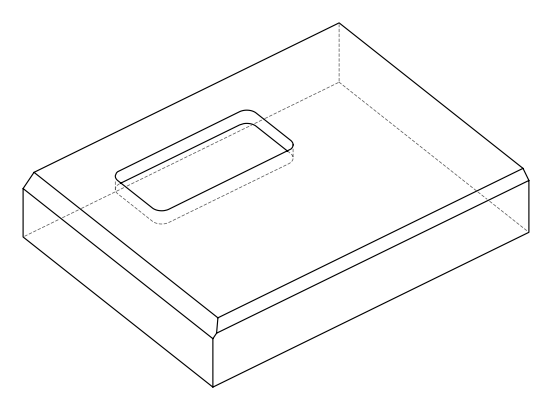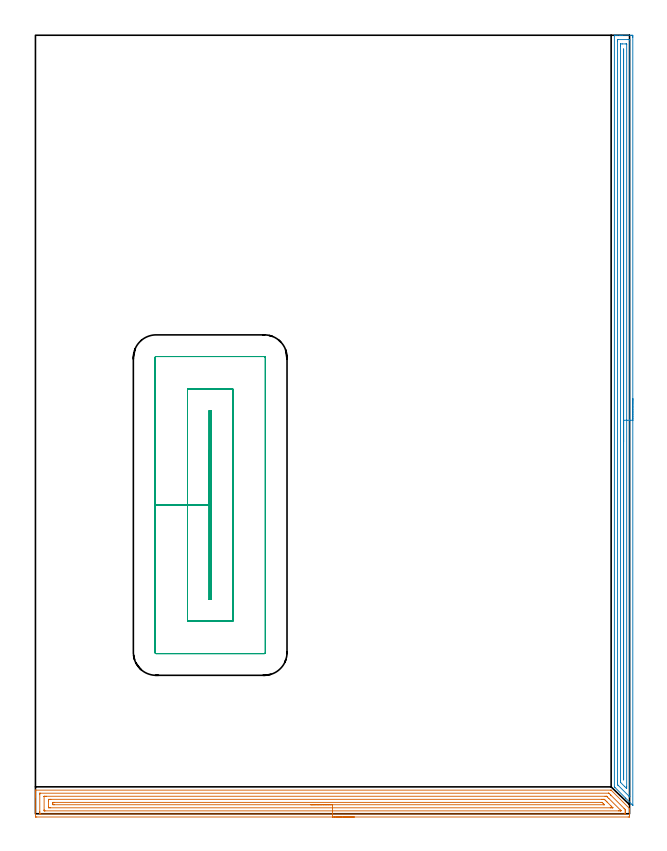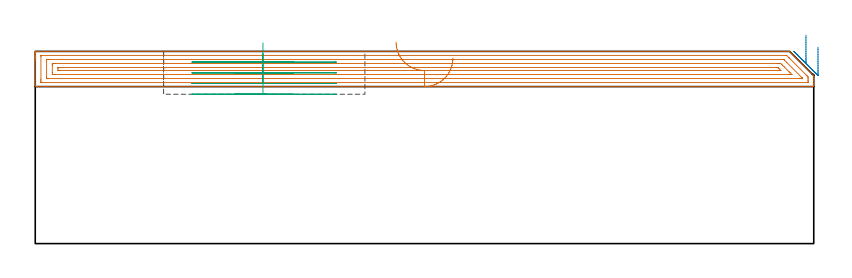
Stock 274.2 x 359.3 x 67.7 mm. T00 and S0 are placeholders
(PLAN: 3 operations, 1 tool changes, 29.6 min)
(1 AREA_MILL | FG_CHAMFER_SURFACE | UGT0205_001 | 11.07 min | 21071 mm3)
(2 AREA_MILL_1 | FG_CHAMFER_SURFACE_1 | UGT0205_001 | 11.38 min | 12646 mm3)
(3 MILL_RECTANGULAR_POCKET | POCKET_RECTANGULAR_STRAIGHT | UGT0201_104 | Follow Part, ap 5, ae 75% | 7.1 min | 166801 mm3)
(TOOL UGT0205_001 | Chamfer Mill 20 x 3 x 45 deg. | D20 FL50 Z2)
(TOOL UGT0201_104 | End Mill 20 mm | D20 FL22 Z2)
(OP 1 AREA_MILL)
G17 G21 G94 G90
T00 M6
G54
G17 G0 G90 X147.1 Y-1.5 S1061 M3
G43 Z77.7 H0
Z65.3
G94 G1 X147.062 Z64.428 F250.
X146.948 Z63.564
X146.759 Z62.712
X146.497 Z61.88
X146.163 Z61.074
X145.76 Z60.3
X145.292 Z59.564
X144.76 Z58.872
X144.171 Z58.229
X143.528 Z57.64
X142.836 Z57.108
X142.1 Z56.64
X141.326 Z56.237
X140.52 Z55.903
X139.688 Z55.641
X138.837 Z55.452
X137.972 Z55.338
X137.1 Z55.3
X0.601
X0.175 Y-1.496 Z55.302
X0.01 Y-1.492 Z55.306
X0. Y-1.323 Z55.474
Y7.788 Z64.582
Y8.364 Z65.161
Y8.671 Z65.467
Y9.246 Z66.042
Y9.553 Z66.348
Y10.167 Z66.966
Y10.577 Z67.376
X0.006 Y10.892 Z67.683
X0.008 Y10.897 Z67.688
X0.155 Y10.9 Z67.7
X265.569
X265.666 Y10.894 Z67.692
X265.689 Y10.888 Z67.687
X265.726 Y10.863 Z67.662
X274.106 Y2.494 Z59.292
X274.19 Y2.408 Z59.204
X274.2 Y2.187 Z58.987
Y1.343 Z58.142
Y0.729 Z57.525
Y-0.46 Z56.337
X274.196 Y-1.035 Z55.759
X274.191 Y-1.49 Z55.305
X274.063 Y-1.495 Z55.301
X273.599 Y-1.5 Z55.3
X137.1
Y-0.086 Z56.714
X2.386 Y-0.085 Z56.715
X2.316
X2.015 Y-0.079 Z56.721
X2.01 Y0.018 Z56.818
X2.002 Y0.226 Z57.026
X2.001 Y0.729 Z57.529
X2. Y1.111 Z57.911
X2.001 Y9.051 Z65.851
X2.008 Y9.433 Z66.233
X2.01 Y9.478 Z66.278
X2.027 Y9.48 Z66.28
X2.077 Y9.483 Z66.283
X2.18 Y9.485 Z66.285
X264.471
X264.574 Y9.484 Z66.284
X264.625 Y9.481 Z66.281
X264.646 Y9.479 Z66.279
X264.677 Y9.455 Z66.255
X265.47 Y8.671 Z65.471
X265.569 Y8.572 Z65.372
X271.655 Y2.494 Z59.294
X271.814 Y2.333 Z59.133
X272.169 Y1.969 Z58.769
X272.19 Y1.612 Z58.412
X272.197 Y1.233 Z58.033
X272.199 Y0.729 Z57.529
Y0.349 Z57.149
X272.192 Y-0.033 Z56.767
X272.19 Y-0.078 Z56.722
X272.173 Y-0.08 Z56.72
X272.123 Y-0.083 Z56.717
X272.02 Y-0.085 Z56.715
X137.1 Y-0.086 Z56.714
Y1.328 Z58.128
X4.455 Y1.329 Z58.129
X4.17 Y1.332 Z58.132
X4.075 Y1.335 Z58.135
X4.01 Y1.338 Z58.138
X4.006 Y1.444 Z58.244
X4.002 Y1.612 Z58.412
X4. Y1.779 Z58.579
X4.001 Y7.956 Z64.756
X4.005 Y8.012 Z64.812
X4.01 Y8.055 Z64.855
X4.016 Y8.065 Z64.865
X4.028 Y8.067 Z64.867
X4.17 Y8.069 Z64.869
X4.776 Y8.071 Z64.871
X5.062 Y8.072 Z64.872
X262.893 Y8.071 Z64.871
X263.501 Y8.07 Z64.87
X263.57 Y8.067 Z64.867
X263.601 Y8.065 Z64.865
X263.657 Y8.022 Z64.822
X263.785 Y7.904 Z64.704
X263.902 Y7.788 Z64.588
X264.677 Y7.015 Z63.815
X270.03 Y1.669 Z58.469
X270.084 Y1.612 Z58.412
X270.137 Y1.551 Z58.351
X270.19 Y1.484 Z58.284
X270.197 Y1.447 Z58.247
X270.195 Y1.388 Z58.188
X270.19 Y1.345 Z58.145
X270.184 Y1.335 Z58.135
X270.172 Y1.333 Z58.133
X270.03 Y1.331 Z58.131
X269.424 Y1.329 Z58.129
X269.138 Y1.328 Z58.128
X137.1
Y2.743 Z59.543
X6.846 Y2.744 Z59.544
X6.593 Y2.745 Z59.545
X6.112 Y2.75 Z59.55
X6.01 Y2.764 Z59.564
X6. Y3.376 Z60.176
Y5.978 Z62.778
X6.001 Y6.024 Z62.824
X6.006 Y6.442 Z63.242
X6.01 Y6.645 Z63.445
X6.212 Y6.65 Z63.45
X6.846 Y6.656 Z63.456
X7.098 Y6.657 Z63.457
X261.36
X262.001 Y6.656 Z63.456
X262.255 Y6.655 Z63.455
X262.567 Y6.65 Z63.45
X262.893 Y6.343 Z63.143
X263.217 Y6.024 Z62.824
X263.785 Y5.459 Z62.259
X265.569 Y3.677 Z60.477
X265.87 Y3.376 Z60.176
X266.462 Y2.783 Z59.583
X266.484 Y2.753 Z59.553
X266.485 Y2.75 Z59.55
X266.462 Y2.748 Z59.548
X266.208 Y2.744 Z59.544
X265.569 Y2.743 Z59.543
X265.318
X137.1
Y4.157 Z60.957
X8.631
X8.528 Y4.159 Z60.959
X8.322 Y4.164 Z60.964
X8.01 Y4.176 Z60.976
X8.008 Y4.259 Z61.059
X8.001 Y4.882 Z61.682
X8.003 Y5.141 Z61.941
X8.007 Y5.218 Z62.018
X8.009 Y5.232 Z62.032
X8.082 Y5.236 Z62.036
X8.218 Y5.241 Z62.041
X8.424 Y5.243 Z62.043
X8.528
X261.109
X261.212 Y5.242 Z62.042
X261.418 Y5.239 Z62.039
X261.547 Y5.235 Z62.035
X261.581 Y5.206 Z62.006
X261.65 Y5.141 Z61.941
X262.001 Y4.793 Z61.593
X262.533 Y4.259 Z61.059
X262.606 Y4.181 Z60.981
X262.618 Y4.167 Z60.967
X262.55 Y4.163 Z60.963
X262.413 Y4.159 Z60.959
X262.207 Y4.157 Z60.957
X262.104
X137.1
X136.228 Z60.995
X135.364 Z61.109
X134.512 Z61.298
X133.68 Z61.56
X132.874 Z61.894
X132.1 Z62.297
X131.364 Z62.765
X130.672 Z63.296
X130.029 Z63.886
X129.44 Z64.529
X128.909 Z65.221
X128.44 Z65.957
X128.037 Z66.731
X127.703 Z67.537
X127.441 Z68.369
X127.252 Z69.22
X127.138 Z70.085
X127.1 Z70.957
G0 Z77.7
M5
M2
(OP 2 AREA_MILL_1)
G17 G21 G94 G90
T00 M6
G54
G17 G0 G90 X275.7 Y191.6 S1061 M3
G43 Z77.7 H0
Z69.2
G94 G1 Y191.562 Z68.328 F250.
Y191.448 Z67.464
Y191.259 Z66.612
Y190.997 Z65.78
Y190.663 Z64.974
Y190.26 Z64.2
Y189.792 Z63.464
Y189.26 Z62.772
Y188.671 Z62.129
Y188.028 Z61.54
Y187.336 Z61.008
Y186.6 Z60.54
Y185.826 Z60.137
Y185.02 Z59.803
Y184.188 Z59.541
Y183.336 Z59.352
Y182.472 Z59.238
Y181.6 Z59.2
Y4.048
X275.699 Y4.012 Z59.199
X275.692 Y3.922 Z59.198
X275.69 Y3.917 Z59.199
X275.655 Y3.941 Z59.236
X275.515 Y4.084 Z59.383
X275.376 Y4.222 Z59.52
X272.385 Y7.214 Z62.513
X267.467 Y12.133 Z67.432
X267.29 Y12.31 Z67.607
X267.203 Y12.405 Z67.689
X267.2 Y12.58 Z67.7
Y359.116
X267.203 Y359.29 Z67.689
X267.332 Y359.297 Z67.561
X267.467 Y359.3 Z67.433
X267.679 Z67.221
X268.397 Z66.498
X269.628 Z65.269
X270.141 Z64.753
X270.757 Z64.138
X275.119 Z59.779
X275.376 Y359.296 Z59.522
X275.694 Y359.29 Z59.204
X275.698 Y358.999 Z59.201
X275.7 Y358.669 Z59.2
Y358.336
Y181.6
X274.286 Z60.614
X274.285 Y8.108 Z60.615
X274.284 Y7.911 Z60.616
X274.281 Y7.813 Z60.619
X274.278 Y7.783 Z60.622
X274.25 Y7.81 Z60.65
X273.942 Y8.108 Z60.958
X268.927 Y13.123 Z65.973
X268.753 Y13.299 Z66.147
X268.667 Y13.39 Z66.233
X268.626 Y13.435 Z66.274
X268.621 Y13.474 Z66.279
X268.615 Y14.144 Z66.285
Y14.368
X268.614 Y15.04 Z66.286
Y356.657
X268.615 Y356.88 Z66.285
X268.619 Y357.216 Z66.281
X268.621 Y357.29 Z66.279
X268.723 Y357.295 Z66.177
X268.861 Y357.299 Z66.039
X273.631 Y357.3 Z61.269
X274.095 Y357.299 Z60.805
X274.243 Y357.293 Z60.657
X274.272 Y357.291 Z60.628
X274.279 Y357.239 Z60.621
X274.283 Y357.106 Z60.617
X274.285 Y356.88 Z60.615
X274.286 Y181.6 Z60.614
X272.872 Z62.028
X272.871 Y12.464 Z62.029
X272.866 Y11.685 Z62.034
X272.865 Y11.667 Z62.035
X272.823 Y11.685 Z62.077
X272.759 Y11.745 Z62.141
X271.919 Y12.58 Z62.981
X270.132 Y14.368 Z64.768
X270.035 Y14.477 Z64.865
X270.029 Y15.263 Z64.871
Y15.378
Y354.313
X270.033 Y355.092 Z64.867
X270.035 Y355.201 Z64.865
X270.046 Y355.29 Z64.854
X270.141 Y355.292 Z64.759
X270.811 Y355.299 Z64.089
X272.557 Z62.343
X272.759 Y355.293 Z62.141
X272.825 Y355.29 Z62.075
X272.865 Y355.277 Z62.035
X272.867 Y355.207 Z62.033
X272.87 Y355.092 Z62.03
X272.871 Y354.976 Z62.029
X272.872 Y181.6 Z62.028
X271.457 Z63.443
Y16.142
X271.451 Y15.708 Z63.449
X271.449 Y15.656 Z63.451
X271.444 Y15.702 Z63.456
X271.443 Y15.717 Z63.457
Y352.848
X271.444 Y352.862 Z63.456
X271.45 Y352.884 Z63.45
X271.456 Y352.863 Z63.444
X271.457 Y352.849 Z63.443
Y181.6
Y180.728 Z63.481
Y179.864 Z63.595
Y179.012 Z63.783
Y178.18 Z64.046
Y177.374 Z64.38
Y176.6 Z64.782
Y175.864 Z65.251
Y175.172 Z65.782
Y174.529 Z66.372
Y173.94 Z67.015
Y173.408 Z67.707
Y172.94 Z68.443
Y172.537 Z69.216
Y172.203 Z70.022
Y171.941 Z70.854
Y171.752 Z71.706
Y171.638 Z72.571
Y171.6 Z73.443
G0 Z77.7
M5
M2
(OP 3 MILL_RECTANGULAR_POCKET)
G17 G21 G94 G90
T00 M6
G54
G17 G0 G90 X80.2 Y167.735 S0 M3
G43 Z77.7 H0
Z70.7
G94 G1 Y142.45 Z63.925 F250.
Y98.9 F500.
X81.1
Y186.
X80.2
Y142.45
X70.2
Y88.9
X91.1
Y196.
X70.2
Y142.45
X55.2
Y74.4
G3 X55.7 Y73.9 R0.5
G1 X105.6
G3 X106.1 Y74.4 R0.5
G1 Y210.5
G3 X105.6 Y211. R0.5
G1 X55.7
G3 X55.2 Y210.5 R0.5
G1 Y142.45
Y141.45
G0 X80.2 Y167.735 Z66.925
G1 Y142.45 Z60.15 F250.
Y98.9 F500.
X81.1
Y186.
X80.2
Y142.45
X70.2
Y88.9
X91.1
Y196.
X70.2
Y142.45
X55.2
Y74.4
G3 X55.7 Y73.9 R0.5
G1 X105.6
G3 X106.1 Y74.4 R0.5
G1 Y210.5
G3 X105.6 Y211. R0.5
G1 X55.7
G3 X55.2 Y210.5 R0.5
G1 Y142.45
Y141.45
G0 X80.2 Y167.735 Z63.15
G1 Y142.45 Z56.375 F250.
Y98.9 F500.
X81.1
Y186.
X80.2
Y142.45
X70.2
Y88.9
X91.1
Y196.
X70.2
Y142.45
X55.2
Y74.4
G3 X55.7 Y73.9 R0.5
G1 X105.6
G3 X106.1 Y74.4 R0.5
G1 Y210.5
G3 X105.6 Y211. R0.5
G1 X55.7
G3 X55.2 Y210.5 R0.5
G1 Y142.45
Y141.45
G0 X80.2 Y167.735 Z59.375
G1 Y142.45 Z52.6 F250.
Y98.9 F500.
X81.1
Y186.
X80.2
Y142.45
X70.2
Y88.9
X91.1
Y196.
X70.2
Y142.45
X55.2
Y74.4
G3 X55.7 Y73.9 R0.5
G1 X105.6
G3 X106.1 Y74.4 R0.5
G1 Y210.5
G3 X105.6 Y211. R0.5
G1 X55.7
G3 X55.2 Y210.5 R0.5
G1 Y142.45
Y141.45
G0 Z77.7
M5
M2
